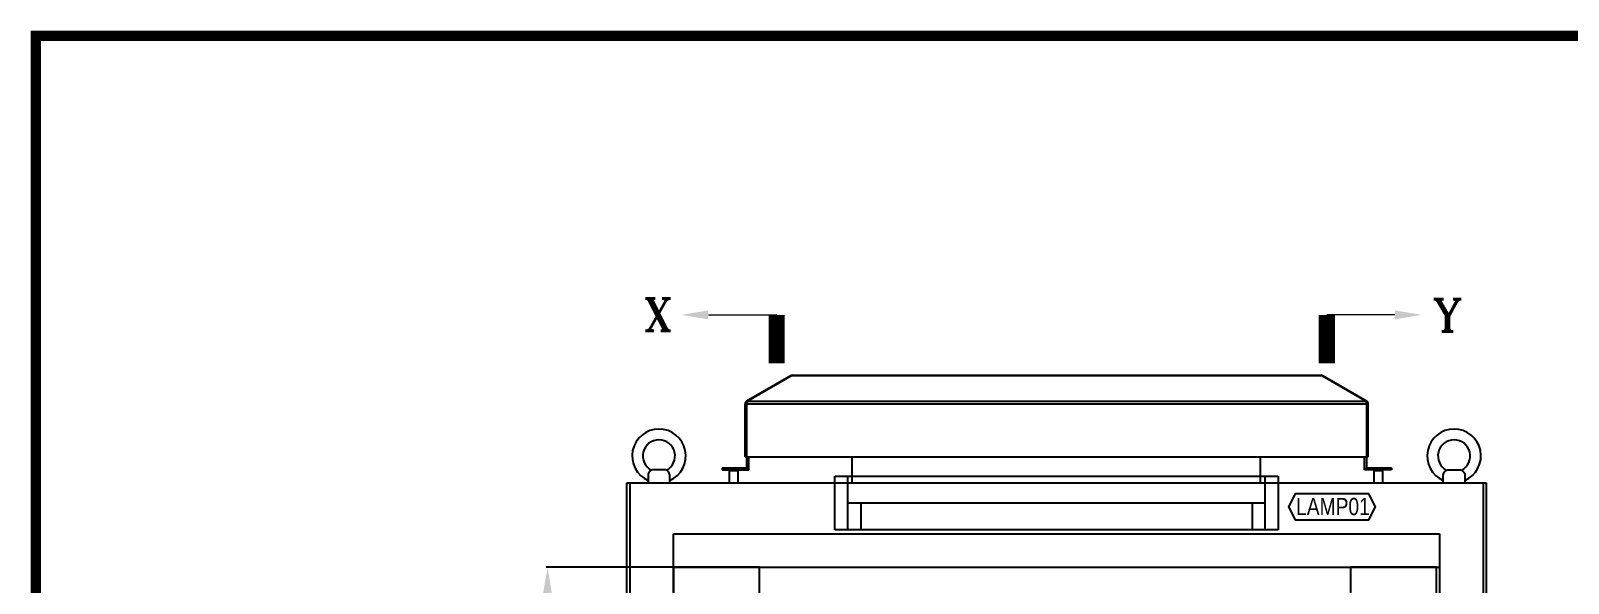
# Model space of a CAD drawing. Extents: x 81437 to 204847, y -54597 to -29444.
# Drawn here: x 86367 to 87798, y -51944 to -51430 of the extents above; entities that cross this region are included whole.
import ezdxf
from ezdxf.enums import TextEntityAlignment as Align
from ezdxf.lldxf.tags import DXFTag

# ---------------------------------------------------------------- set-up
doc = ezdxf.new("R2010")
doc.units = 0
doc.header["$LTSCALE"] = 100
doc.header["$MEASUREMENT"] = 0
for name, color, linetype in [('LOOP', 5, 'Continuous'), ('PANEL', 7, 'Continuous'), ('t', 1, 'Continuous'), ('TEXT', 7, 'Continuous')]:
    doc.layers.add(name, color=color, linetype=linetype)
doc.styles.add('HZ', font='arial.ttf', dxfattribs={"width": 0.7})
doc.styles.add('ROMANT', font='romant.shx')
doc.styles.get("Standard").update_dxf_attribs({"font": ''})
doc.styles.add('微软雅黑', font='')
doc.styles.get('Standard').set_extended_font_data('SimSun')
doc.styles.get('微软雅黑').set_extended_font_data('Microsoft YaHei')
tags = doc.linetypes.add('HIDDEN', pattern=[0.375, 0.25, -0.125]).pattern_tags.tags
tags[6:7] = [DXFTag(74, 4), DXFTag(75, 0), DXFTag(340, '0'), DXFTag(46, 1.0), DXFTag(50, 0.0), DXFTag(44, 0.0), DXFTag(45, 0.0)]
tags[4:5] = [DXFTag(74, 4), DXFTag(75, 0), DXFTag(340, '0'), DXFTag(46, 1.0), DXFTag(50, 0.0), DXFTag(44, 0.0), DXFTag(45, 0.0)]
doc.dimstyles.new('ISO-25', dxfattribs={"dimtxt": 35, "dimasz": 35, "dimexe": 1.25, "dimexo": 0.625, "dimtad": 1, "dimtoh": 1, "dimdec": 0, "dimtxsty": 'Standard', "dimcen": 2.5, "dimadec": 0, "dimazin": 0, "dimtfac": 1, "dimtdec": 0, "dimtmove": 0, "dimatfit": 3, "dimfxl": 1, "dimarcsym": 0})

# ---------------------------------------------------------------- blocks, each defined once
blk = doc.blocks.new('风帽正面')
at = {"linetype": 'Continuous'}
for p, q in [((60582.9, -62124.9), (60541.6, -62148.8)), ((60583.7, -62124.9), (60542.3, -62148.8)), ((60582.9, -62124.9), (60583.1, -62125.3)), ((60583.7, -62124.9), (61076.8, -62124.9)), ((60584.3, -62124.6), (61076.2, -62124.6)), ((61076.8, -62124.9), (61118.1, -62148.8)), ((61077.6, -62124.9), (61077.4, -62125.3)), ((61077.6, -62124.9), (61118.9, -62148.8)), ((60540.2, -62200.6), (60540.2, -62151.1)), ((60540.2, -62151.1), (60541.7, -62151.1)), ((60541.6, -62148.8), (60542.1, -62149.6)), ((60541.7, -62200.6), (60541.7, -62151.1)), ((60541.7, -62151.1), (61118.7, -62151.1)), ((60542.3, -62148.8), (61118.1, -62148.8)), ((61118.9, -62148.8), (61118.4, -62149.6)), ((61118.7, -62200.6), (61118.7, -62151.1)), ((61120.2, -62151.1), (61118.7, -62151.1)), ((61120.2, -62200.6), (61120.2, -62151.1)), ((60540.2, -62200.6), (60541.7, -62200.6)), ((60541.7, -62210.6), (60541.7, -62200.6)), ((60541.7, -62200.6), (61118.7, -62200.6)), ((60543.7, -62212.6), (60543.7, -62200.6)), ((60639.7, -62224.6), (60639.7, -62200.6)), ((61019.7, -62224.6), (61019.7, -62200.6)), ((61116.7, -62212.6), (61116.7, -62200.6)), ((61118.7, -62210.6), (61118.7, -62200.6)), ((61120.2, -62200.6), (61118.7, -62200.6)), ((60518.7, -62210.6), (60518.7, -62212.6)), ((60518.7, -62210.6), (60541.7, -62210.6)), ((60518.7, -62212.6), (60543.7, -62212.6)), ((60521.7, -62210.6), (60521.7, -62212.6)), ((60526.2, -62212.6), (60525.7, -62213.1)), ((60525.7, -62224.6), (60525.7, -62213.1)), ((60525.7, -62213.1), (60533.7, -62213.1)), ((60533.7, -62213.1), (60533.2, -62212.6)), ((60533.7, -62224.6), (60533.7, -62213.1)), ((60543.7, -62212.6), (60541.7, -62210.6)), ((61116.7, -62212.6), (61118.7, -62210.6)), ((61141.7, -62212.6), (61116.7, -62212.6)), ((61118.7, -62210.6), (61141.7, -62210.6)), ((61126.2, -62212.6), (61125.7, -62213.1)), ((61125.7, -62224.6), (61125.7, -62213.1)), ((61125.7, -62213.1), (61133.7, -62213.1)), ((61133.7, -62213.1), (61133.2, -62212.6)), ((61133.7, -62224.6), (61133.7, -62213.1)), ((61138.7, -62210.6), (61138.7, -62212.6)), ((61141.7, -62210.6), (61141.7, -62212.6))]:
    blk.add_line(p, q, dxfattribs=at)
for centre, radius, start, end in [((60584.3, -62127.3), 2.7, 90, 120), ((61076.2, -62127.3), 2.7, 60, 90), ((60542.9, -62151.1), 2.7, 120, 180), ((60693.6, -62183.3), 155.2, 167.8738, 168.0486), ((60588.1, -62160.6), 47.3, 167.3118, 167.8829), ((61072.4, -62160.6), 47.3, 12.1171, 12.6882), ((60966.9, -62183.3), 155.2, 11.9514, 12.1262), ((61117.5, -62151.1), 2.7, 0, 60)]:
    blk.add_arc(centre, radius, start, end, dxfattribs=at)
for points, start_tangent, end_tangent in [([(60583.7, -62124.9), (60583.8, -62124.8), (60584.1, -62124.6)], (0.647129, 0.762381), (0.925529, 0.378677)), ([(60584.1, -62124.6), (60584.3, -62124.6)], (0.925529, 0.378677), (1, 0)), ([(61076.4, -62124.6), (61076.2, -62124.6)], (-0.925529, 0.378677), (-1, 0)), ([(61076.8, -62124.9), (61076.7, -62124.8), (61076.4, -62124.6)], (-0.647129, 0.762381), (-0.925529, 0.378677)), ([(60542.1, -62149.4), (60542.1, -62149.6), (60541.9, -62150.2)], (-0.266985, -0.963701), (-0.2203, -0.975432)), ([(60542.3, -62148.8), (60542.3, -62148.9), (60542.1, -62149.4)], (-0.390683, -0.920525), (-0.266985, -0.963701)), ([(61118.1, -62148.8), (61118.2, -62148.9), (61118.3, -62149.4)], (0.390683, -0.920525), (0.266985, -0.963701)), ([(61118.3, -62149.4), (61118.4, -62149.6), (61118.5, -62150.2)], (0.266985, -0.963701), (0.2203, -0.975432))]:
    blk.add_spline(points, degree=3, dxfattribs=dict(at, start_tangent=start_tangent, end_tangent=end_tangent))
blk = doc.blocks.new('LAMP')
at = {"layer": 'PANEL', "color": 9}
for p, q in [((-206.2, 0), (206.2, 0)), ((-206.2, -50), (-206.2, 0)), ((-194.2, -50), (-194.2, 0)), ((194.2, -50), (194.2, 0)), ((206.2, 0), (206.2, -50)), ((-194.2, -25), (194.2, -25)), ((-182.2, -25), (-182.2, -50)), ((182.2, -25), (182.2, -50)), ((206.2, -50), (-206.2, -50))]:
    blk.add_line(p, q, dxfattribs=at)
blk = doc.blocks.new('*D168')
at = {"color": 0, "lineweight": -2, "transparency": 16777216}
for p, q in [((86964.3, -51929.4), (86846.4, -51929.4)), ((86847.7, -51964.4), (86847.7, -53694.9)), ((86964.3, -53729.9), (86846.4, -53729.9))]:
    blk.add_line(p, q, dxfattribs=at)
at = {"color": 0, "transparency": 16777216}
for points in [[(86853.5, -51964.4), (86841.8, -51964.4), (86847.7, -51929.4)], [(86841.8, -53694.9), (86853.5, -53694.9), (86847.7, -53729.9)]]:
    blk.add_solid(points, dxfattribs=at)
at = {"layer": 'Defpoints', "color": 0, "transparency": 16777216}
for p in [(86964.9, -51929.4), (86847.7, -53729.9), (86964.9, -53729.9)]:
    blk.add_point(p, dxfattribs=at)
at = {"color": 0, "transparency": 16777216, "insert": (86829.6, -52829.6), "char_height": 35, "attachment_point": 5, "rotation": 90}
blk.add_mtext('1800', dxfattribs=at)
blk = doc.blocks.new('图框')
at = {"layer": 't', "color": 7, "const_width": 9.62}
blk.add_lwpolyline([(4109.5, -3210.4), (4109.5, -58.9), (-6.2, -58.9), (-6.2, -3210.4)], close=True, dxfattribs=at)
at = {"color": 7, "style": '微软雅黑', "flags": 8}
for tag, p, height in [('DWG.NAME:', (1375.5, -2969.2), 25), ('DWG.NO.:', (3122, -3089.3), 24), ('图纸编号', (3309.2, -3111.3), 24), ('FILENO.:', (3122.5, -3165), 24), ('文档号', (3311.6, -3183), 24)]:
    blk.add_attdef(tag, p, '', height=height, dxfattribs=at)
at = {"color": 7, "style": '微软雅黑', "width": 0.8, "flags": 8}
for tag, p, height in [('PROJECTNAME:', (3119.3, -2971.7), 24), ('PROJECT_NAME', (3324.7, -2969.2), 25)]:
    blk.add_attdef(tag, p, '', height=height, dxfattribs=at)
at = {"color": 7, "style": '微软雅黑', "flags": 8}
for tag, p in [('图纸名称:', (1371.6, -3024.8)), ('项目名称', (3272.9, -3045.6))]:
    blk.add_attdef(tag, text='', height=25, dxfattribs=at).set_placement(p, align=Align.BOTTOM_LEFT)
for tag, height, width, p in [('RENLIU', 24, 0.7, (692, -3009.2)), ('SHUFENWANG', 24, 0.7, (879.6, -3009.2)), ('FANGHOU', 24, 0.7, (1063.6, -3009.2)), ('DANDANLI', 24, 0.7, (1243.9, -3009.2)), ('#10STATIONONTROLCABINETCOVER', 30, 0.6, (1771.7, -3076)), ('HANGZHOUHOLLYSYSAUTOMATIONCO.,LTD.', 24, 0.7, (2763.9, -3104.6))]:
    blk.add_attdef(tag, text='', height=height, dxfattribs=dict(at, width=width)).set_placement(p, align=Align.MIDDLE)
at = {"color": 7, "flags": 8}
blk.add_attdef('A', text='', height=23, dxfattribs=at).set_placement((53.7, -3033.7), align=Align.MIDDLE)
at = {"color": 7, "style": '微软雅黑', "flags": 8}
for tag, height, p in [('设计时间', 23, (207.7, -3033.7)), ('刘仁', 23, (692, -3061.1)), ('王姝芬', 23, (879.6, -3061.1)), ('侯方', 23, (1063.6, -3061.1)), ('李丹丹', 23, (1243.9, -3061.1)), ('PAGEXOFX', 24, (3947.6, -3097.9)), ('REV.', 24, (53.2, -3121.9)), ('DATE', 24, (202.7, -3121.9)), ('DESCRIPTION', 24, (445.6, -3121.9)), ('PREPARED', 24, (692, -3121.9)), ('CHECKED', 24, (879.6, -3121.9)), ('SIGNED', 24, (1063.6, -3121.9)), ('APPROVED', 24, (1243.9, -3121.9)), ('图纸名称', 30, (1771.7, -3153.6)), ('第几页共几页', 24, (3947.6, -3172.9))]:
    blk.add_attdef(tag, text='', height=height, dxfattribs=at).set_placement(p, align=Align.MIDDLE)

msp = doc.modelspace()

# ---------------------------------------------------------------- linework, layer by layer
at = {"color": 7}
for p, q in [((86921.4, -53960.9), (86921.4, -51850.9)), ((86921.4, -51850.9), (87721.4, -51850.9)), ((87721.4, -51850.9), (87721.4, -53960.9)), ((86964.9, -53807.4), (86964.9, -51898.4))]:
    msp.add_line(p, q, dxfattribs=at)
at = {"color": 7, "linetype": 'HIDDEN'}
for p, q in [((86924.6, -53850.9), (86924.6, -51850.9)), ((87718.4, -51850.9), (87718.4, -53850.9))]:
    msp.add_line(p, q, dxfattribs=at)
at = {"color": 7, "linetype": 'Continuous'}
msp.add_line((86965.9, -51898.4), (87677.9, -51898.4), dxfattribs=at)
for p, q in [((87677.9, -51898.4), (87677.9, -53850.9)), ((86964.9, -51929.4), (87677.9, -51929.4)), ((86964.9, -51929.4), (87677.9, -51929.4))]:
    msp.add_line(p, q)
at = {"color": 7}
for points in [[(86961.4, -51850.9), (86961.4, -51843.8, 0.414214), (86956.4, -51838.8), (86946.4, -51838.8, 0.414214), (86941.4, -51843.8), (86941.4, -51850.9)], [(87681.4, -51850.9), (87681.4, -51843.8, -0.414214), (87686.4, -51838.8), (87696.4, -51838.8, -0.414214), (87701.4, -51843.8), (87701.4, -51850.9)]]:
    msp.add_lwpolyline(points, format="xyb", dxfattribs=at)
at = {"color": 3}
msp.add_lwpolyline([(87612.2, -51861.2), (87543.4, -51861.2), (87537.4, -51873.3), (87543.4, -51885.4), (87612.2, -51885.4), (87618.2, -51873.3), (87612.2, -51861.2)], dxfattribs=at)
at = {"color": 7}
msp.add_lwpolyline([(86964.9, -51898.4), (87677.9, -51898.4)], dxfattribs=at)
for points in [[(86964.9, -53729.9), (87044.9, -53729.9), (87044.9, -51929.4), (86964.9, -51929.4)], [(87044.9, -51929.4), (87594.9, -51929.4), (87594.9, -52009.4), (87044.9, -52009.4)], [(87594.9, -53729.9), (87674.9, -53729.9), (87674.9, -51929.4), (87594.9, -51929.4)]]:
    msp.add_lwpolyline(points, close=True)
for centre, radius, start, end in [((86951.4, -51825.9), 25, 293.5782, 246.4218), ((86951.4, -51825.9), 15, 297.5291, 242.4709), ((87691.4, -51825.9), 25, 293.5782, 246.4218), ((87691.4, -51825.9), 15, 297.5291, 242.4709)]:
    msp.add_arc(centre, radius, start, end, dxfattribs=at)
at = {"layer": 'LOOP', "color": 5, "lineweight": 0}
for p, q in [((86997.6, -51694.7), (87061, -51694.7)), ((87636.4, -51694.7), (87573, -51694.7))]:
    msp.add_line(p, q, dxfattribs=at)
at = {"layer": 'LOOP', "color": 5, "lineweight": 0, "const_width": 15}
for points in [[(87061, -51694.7), (87061, -51739.8)], [(87573, -51694.7), (87573, -51739.8)]]:
    msp.add_lwpolyline(points, dxfattribs=at)
at = {"layer": 'LOOP', "color": 5, "lineweight": 0}
for points in [[(86997.2, -51690.5), (86972.2, -51694.7), (86997.2, -51698.8)], [(87636.4, -51698.8), (87661.4, -51694.7), (87636.4, -51690.5)]]:
    msp.add_solid(points, dxfattribs=at)

# ---------------------------------------------------------------- block references
at = {"color": 1}
msp.add_blockref('图框', (86377.7, -51376.2), dxfattribs=at)
at = {"lineweight": 20}
msp.add_blockref('风帽正面', (26491.4, 10373.7), dxfattribs=at)
at = {"color": 7}
msp.add_blockref('LAMP', (87321.4, -51844.7), dxfattribs=at)

# ---------------------------------------------------------------- texts
at = {"style": 'HZ', "width": 0.8}
msp.add_text('LAMP01', height=16, dxfattribs=at).set_placement((87544.4, -51881))
at = {"layer": 'TEXT', "color": 5, "lineweight": 0, "style": 'ROMANT'}
for s, p in [('X', (86950.5, -51709.4)), ('Y', (87685.3, -51710))]:
    msp.add_text(s, height=30, dxfattribs=at).set_placement(p, align=Align.CENTER)

# ---------------------------------------------------------------- dimensions: what is measured, and where the dimension line sits
at = {"color": 3}
dim = msp.add_linear_dim(base=(86847.68161, -53729.85218), p1=(86964.91616, -51929.35221), p2=(86964.91616, -53729.85218), angle=90, dimstyle='ISO-25', dxfattribs=at)
dim.commit()
dim.dimension.update_dxf_attribs({"geometry": '*D168', "text_midpoint": (86829.55661, -52829.60219)})

doc.saveas('drawing.dxf')
